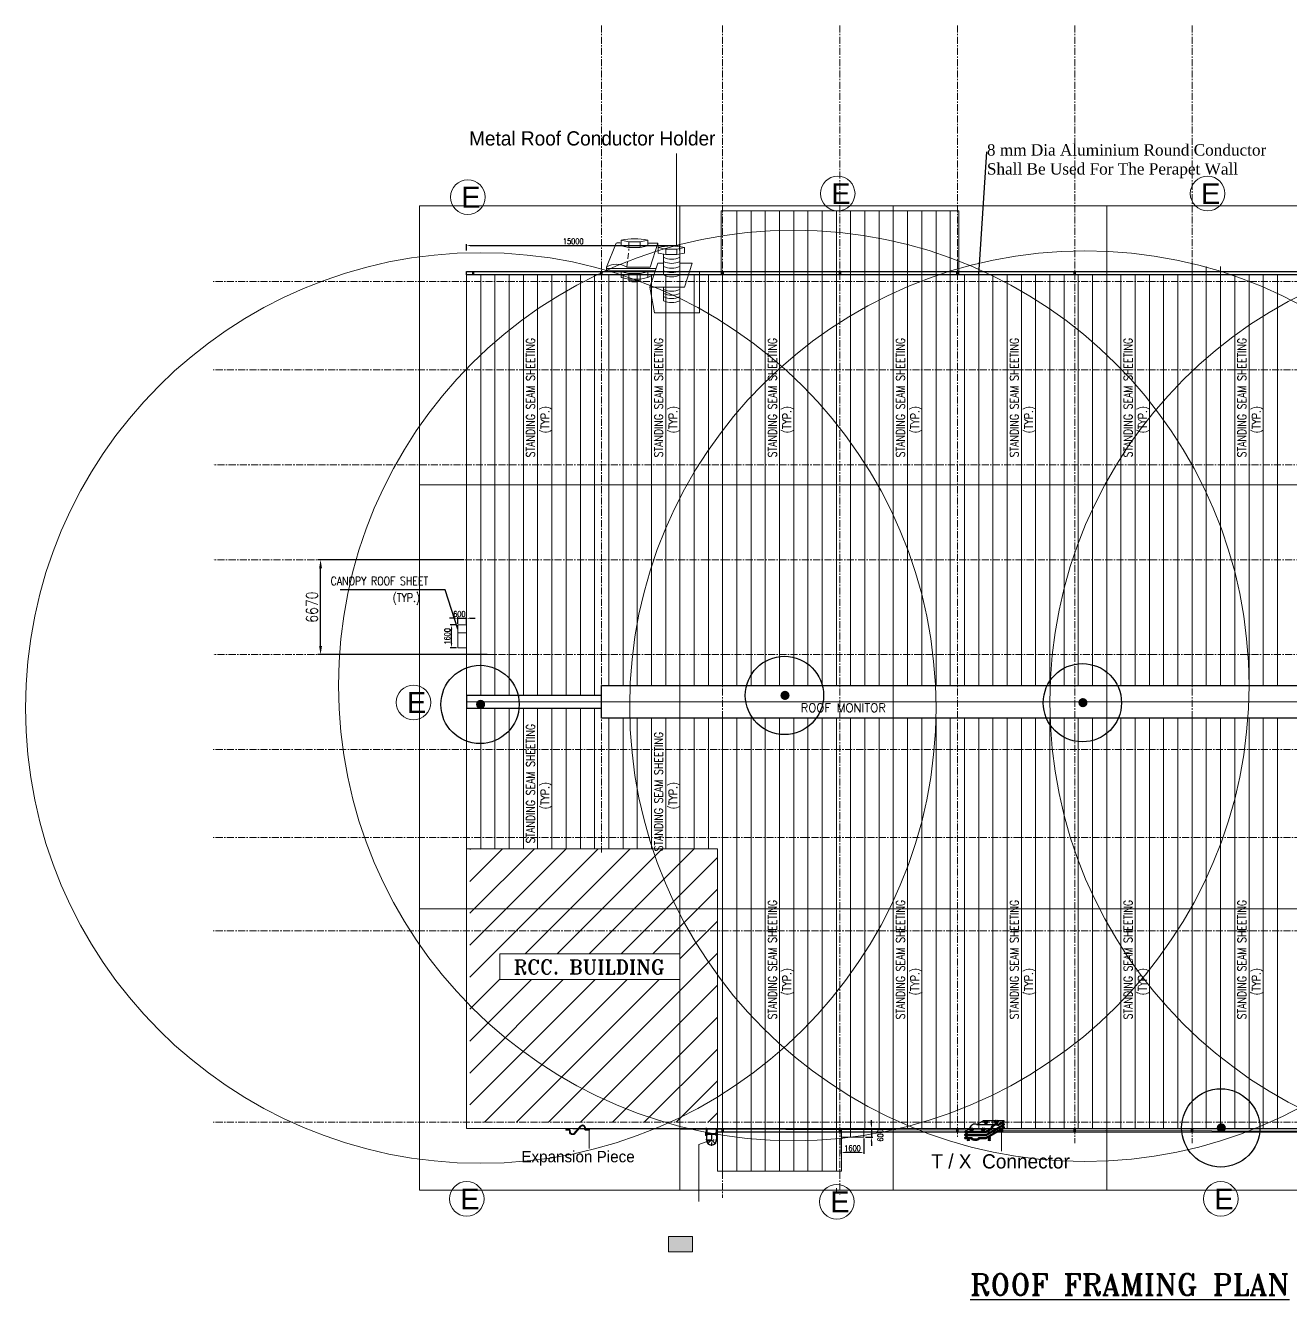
# Model space of a CAD drawing. Header units: millimetres. Extents: x 1007148 to 1143148, y 49250 to 138797.
# Drawn here: x 1007148 to 1096066, y 49250 to 138797 of the extents above; entities that cross this region are included whole.
import ezdxf
from ezdxf import colors
from ezdxf.entities.mleader import LeaderData, LeaderLine
from ezdxf.enums import TextEntityAlignment as Align
from ezdxf.math import Vec2, Vec3

# ---------------------------------------------------------------- set-up
doc = ezdxf.new("R2010")
doc.units = ezdxf.units.MM
doc.header["$LTSCALE"] = 790
doc.header["$MEASUREMENT"] = 0
doc.header["$PDMODE"] = 3
for name, pattern in [('CENTER', [2, 1.25, -0.25, 0.25, -0.25]), ('DASHED', [0.75, 0.5, -0.25]), ('Roof$0$CENTER', [2, 1.25, -0.25, 0.25, -0.25]), ('Roof$0$DASHED', [0.75, 0.5, -0.25]), ('Roof$0$HIDDEN', [0.375, 0.25, -0.125])]:
    doc.linetypes.add(name, pattern=pattern)
for name, color, linetype in [('A- Wall', 8, 'Continuous'), ('A-GRIDS', 8, 'CENTER'), ('BA-Hatch', 7, 'Continuous'), ('ha', 5, 'Continuous'), ('PIPE', 4, 'Continuous'), ('Roof$0$CEN', 252, 'Roof$0$CENTER'), ('Roof$0$DIM', 1, 'Continuous'), ('Roof$0$FLASHING', 1, 'Continuous'), ('Roof$0$ha', 5, 'Continuous'), ('Roof$0$TEXT', 7, 'Continuous'), ('STEEL', 4, 'Continuous'), ('text', 6, 'Continuous')]:
    doc.layers.add(name, color=color, linetype=linetype)
for name, color, linetype, lineweight in [('BRICK WALL', 41, 'Continuous', 15), ('CENTER', 8, 'CENTER', 9), ('HATCH', 8, 'Continuous', 9), ('HATECH', 140, 'Continuous', 9), ('Parapet', 240, 'Continuous', 0), ('Roof$0$A-ELEV-OTLN', 6, 'Continuous', 13), ('Roof$0$Ar-07--LEADER', 8, 'Continuous', 13), ('Roof$0$base plate', 1, 'Continuous', 15), ('Roof$0$PLINTH BEAM', 74, 'Continuous', 20), ('TEXT-2', 4, 'Continuous', 15)]:
    doc.layers.add(name, color=color, linetype=linetype, lineweight=lineweight)
doc.styles.add('Dim', font='arial.ttf')
doc.styles.add('ROMAND', font='romand.shx', dxfattribs={"height": 2.5})
doc.styles.add('ROMANS', font='romans.shx')
doc.styles.add('ROMANT', font='romant.shx', dxfattribs={"width": 0.75})
doc.styles.add('Roof$0$DIM FOR GRID', font='swissc.ttf')
doc.styles.add('T02', font='SIMPLEX.SHX', dxfattribs={"width": 0.8})
doc.dimstyles.new('DIM-200', dxfattribs={"dimscale": 200, "dimtxt": 2, "dimasz": 1.5, "dimexe": 0.5, "dimexo": 0.5, "dimgap": 0.5, "dimtad": 1, "dimdec": 0, "dimzin": 0, "dimdsep": 46, "dimtxsty": 'T02', "dimcen": 1, "dimclrd": 3, "dimclre": 3, "dimclrt": 2, "dimadec": 0, "dimazin": 0, "dimtfac": 1, "dimtdec": 0, "dimtmove": 2, "dimatfit": 3, "dimfxl": 1, "dimtolj": 1, "dimtzin": 0, "dimlwd": -1, "dimlwe": -1, "dimarcsym": 0})
doc.dimstyles.new('DIM-400', dxfattribs={"dimscale": 400, "dimtxt": 2, "dimasz": 1.5, "dimexe": 0.5, "dimexo": 0.5, "dimgap": 0.5, "dimtad": 1, "dimdec": 0, "dimzin": 0, "dimdsep": 46, "dimtxsty": 'T02', "dimcen": 1, "dimclrd": 3, "dimclre": 3, "dimclrt": 2, "dimadec": 0, "dimazin": 0, "dimtfac": 1, "dimtdec": 0, "dimtmove": 2, "dimatfit": 3, "dimfxl": 1, "dimtolj": 1, "dimtzin": 0, "dimlwd": -1, "dimlwe": -1, "dimarcsym": 0})
doc.dimstyles.new('Roof$0$DIM FOR GRID', dxfattribs={"dimtxt": 350, "dimasz": 250, "dimexe": 150, "dimexo": 25, "dimgap": 50, "dimtad": 1, "dimdec": 0, "dimzin": 0, "dimdsep": 46, "dimtxsty": 'Roof$0$DIM FOR GRID', "dimblk": 'Roof$0$_ArchTick', "dimcen": 500, "dimdle": 150, "dimclrd": 256, "dimclre": 256, "dimclrt": 7, "dimadec": 0, "dimazin": 0, "dimtfac": 1, "dimtdec": 0, "dimtofl": 0, "dimtmove": 0, "dimatfit": 3, "dimfxl": 1, "dimtolj": 1, "dimtzin": 0, "dimlwd": -1, "dimlwe": -1, "dimarcsym": 0})

# ---------------------------------------------------------------- blocks, each defined once
blk = doc.blocks.new('*D161')
at = {"color": 3, "transparency": 16777216}
for p, q in [((1037948, 101251), (1027688, 101251)), ((1027888, 95181), (1027888, 100651)), ((1039606, 94581), (1027688, 94581))]:
    blk.add_line(p, q, dxfattribs=at)
for points in [[(1027788, 100651), (1027988, 100651), (1027888, 101251)], [(1027788, 95181), (1027988, 95181), (1027888, 94581)]]:
    blk.add_solid(points, dxfattribs=at)
at = {"layer": 'DEFPOINTS', "color": 0, "transparency": 16777216}
for p in [(1027888, 101251), (1038148, 101251), (1039806, 94581)]:
    blk.add_point(p, dxfattribs=at)
at = {"color": 2, "transparency": 16777216, "insert": (1027288, 97916), "char_height": 800, "attachment_point": 5, "rotation": 90, "style": 'T02'}
blk.add_mtext('\\A1;6670', dxfattribs=at)
blk = doc.blocks.new('*D154')
at = {"color": 3, "transparency": 16777216}
for p, q in [((1037248, 97133), (1036948, 97133)), ((1037548, 96737), (1037548, 97233)), ((1037548, 97133), (1038148, 97133)), ((1038148, 96737), (1038148, 97233)), ((1038448, 97133), (1038748, 97133))]:
    blk.add_line(p, q, dxfattribs=at)
for points in [[(1037248, 97183), (1037248, 97083), (1037548, 97133)], [(1038448, 97183), (1038448, 97083), (1038148, 97133)]]:
    blk.add_solid(points, dxfattribs=at)
at = {"layer": 'DEFPOINTS', "color": 0, "transparency": 16777216}
for p in [(1038148, 97133), (1037548, 96637), (1038148, 96637)]:
    blk.add_point(p, dxfattribs=at)
at = {"color": 2, "transparency": 16777216, "insert": (1037649, 97428), "char_height": 400, "attachment_point": 5, "style": 'T02'}
blk.add_mtext('\\A1;600', dxfattribs=at)
blk = doc.blocks.new('*D155')
at = {"color": 3, "transparency": 16777216}
for p, q in [((1037448, 96661), (1036997, 96661)), ((1037097, 95361), (1037097, 96361)), ((1037448, 95061), (1036997, 95061))]:
    blk.add_line(p, q, dxfattribs=at)
for points in [[(1037047, 96361), (1037147, 96361), (1037097, 96661)], [(1037047, 95361), (1037147, 95361), (1037097, 95061)]]:
    blk.add_solid(points, dxfattribs=at)
at = {"layer": 'DEFPOINTS', "color": 0, "transparency": 16777216}
for p in [(1037097, 96661), (1037548, 96661), (1037548, 95061)]:
    blk.add_point(p, dxfattribs=at)
at = {"color": 2, "transparency": 16777216, "insert": (1036797, 95861), "char_height": 400, "attachment_point": 5, "rotation": 90, "style": 'T02'}
blk.add_mtext('\\A1;1600', dxfattribs=at)
blk = doc.blocks.new('*D156')
at = {"color": 3, "transparency": 16777216}
for p, q in [((1066608, 61561), (1066608, 61861)), ((1066233, 61261), (1066708, 61261)), ((1066608, 61261), (1066608, 60661)), ((1066183, 60661), (1066708, 60661)), ((1066608, 60361), (1066608, 60061))]:
    blk.add_line(p, q, dxfattribs=at)
for points in [[(1066558, 61561), (1066658, 61561), (1066608, 61261)], [(1066558, 60361), (1066658, 60361), (1066608, 60661)]]:
    blk.add_solid(points, dxfattribs=at)
at = {"layer": 'DEFPOINTS', "color": 0, "transparency": 16777216}
for p in [(1066133, 61261), (1066083, 60661), (1066608, 60661)]:
    blk.add_point(p, dxfattribs=at)
at = {"color": 2, "transparency": 16777216, "insert": (1067237, 60779), "char_height": 400, "attachment_point": 5, "rotation": 90, "style": 'T02'}
blk.add_mtext('\\A1;600', dxfattribs=at)
blk = doc.blocks.new('*D157')
at = {"color": 3, "transparency": 16777216}
for p, q in [((1064483, 60561), (1064483, 59485)), ((1066083, 60561), (1066083, 59485)), ((1065783, 59585), (1064783, 59585))]:
    blk.add_line(p, q, dxfattribs=at)
for points in [[(1064783, 59635), (1064783, 59535), (1064483, 59585)], [(1065783, 59635), (1065783, 59535), (1066083, 59585)]]:
    blk.add_solid(points, dxfattribs=at)
at = {"layer": 'DEFPOINTS', "color": 0, "transparency": 16777216}
for p in [(1064483, 60661), (1066083, 60661), (1064483, 59585)]:
    blk.add_point(p, dxfattribs=at)
at = {"color": 2, "transparency": 16777216, "insert": (1065283, 59885), "char_height": 400, "attachment_point": 5, "style": 'T02'}
blk.add_mtext('\\A1;1600', dxfattribs=at)
blk = doc.blocks.new('Roof$0$D')
at = {"layer": 'Roof$0$TEXT'}
for p, q in [((5821445, -7980919), (5821445, -7981069)), ((5821845, -7980919), (5821445, -7980919)), ((5821445, -7981069), (5821450, -7981069)), ((5821454, -7981065), (5821462, -7980939)), ((5821471, -7980931), (5821819, -7980931)), ((5821828, -7980939), (5821836, -7981065)), ((5821840, -7981069), (5821845, -7981069)), ((5821845, -7981069), (5821845, -7980919))]:
    blk.add_line(p, q, dxfattribs=at)
for centre, radius, start, end in [((5821450, -7981065), 4.5, 270, 356.56637), ((5821471, -7980940), 9, 90, 176.56637), ((5821819, -7980940), 9, 3.43363, 90), ((5821840, -7981065), 4.5, 183.43363, 270)]:
    blk.add_arc(centre, radius, start, end, dxfattribs=at)
blk = doc.blocks.new('Roof$0$RDTTT')
at = {"layer": 'Roof$0$FLASHING'}
for points in [[(3123614, -5545188), (3123621, -5545188), (3123621, -5545194)], [(3123633, -5545188), (3123626, -5545188), (3123626, -5545194)], [(3123663, -5545064), (3123663, -5545071), (3123669, -5545071)], [(3123663, -5545112), (3123663, -5545105), (3123669, -5545105)], [(3124308, -5545064), (3124308, -5545071), (3124303, -5545071)], [(3124308, -5545112), (3124308, -5545105), (3124303, -5545105)], [(3124339, -5545188), (3124346, -5545188), (3124346, -5545194)], [(3124358, -5545188), (3124351, -5545188), (3124351, -5545194)]]:
    blk.add_hatch(color=256, dxfattribs=at).paths.add_polyline_path(points)
at = {"layer": 'Roof$0$base plate'}
for points in [[(3123573, -5545203), (3123573, -5544973), (3123678, -5544973), (3123678, -5545203)], [(3124398, -5545203), (3124398, -5544973), (3124293, -5544973), (3124293, -5545203)]]:
    blk.add_lwpolyline(points, close=True, dxfattribs=at)
at = {"layer": 'Roof$0$CEN', "ltscale": 0.4}
for p, q in [((3123621, -5545513), (3124351, -5545513)), ((3123986, -5545513), (3123724, -5545775)), ((3123986, -5545063), (3123986, -5545833)), ((3123986, -5545513), (3124247, -5545775))]:
    blk.add_line(p, q, dxfattribs=at)
at = {"layer": 'Roof$0$DIM', "linetype": 'Roof$0$CENTER', "ltscale": 0.1}
for p, q in [((3123626, -5544732), (3123626, -5544982)), ((3124331, -5545088), (3123656, -5545088)), ((3124346, -5544732), (3124346, -5544982))]:
    blk.add_line(p, q, dxfattribs=at)
at = {"layer": 'Roof$0$FLASHING'}
for p, q in [((3123614, -5545188), (3123621, -5545194)), ((3123633, -5545188), (3123626, -5545194)), ((3123663, -5545064), (3123669, -5545071)), ((3123663, -5545112), (3123669, -5545105)), ((3124308, -5545064), (3124303, -5545071)), ((3124308, -5545112), (3124303, -5545105)), ((3124339, -5545188), (3124346, -5545194)), ((3124358, -5545188), (3124351, -5545194))]:
    blk.add_line(p, q, dxfattribs=at)
at = {"layer": 'Roof$0$ha'}
for p, q in [((3123661, -5544726), (3123591, -5544726)), ((3123591, -5544732), (3123591, -5544726)), ((3123661, -5544732), (3123591, -5544732)), ((3123661, -5544982), (3123591, -5544982)), ((3123591, -5544988), (3123591, -5544982)), ((3123661, -5544988), (3123591, -5544988)), ((3123661, -5544732), (3123661, -5544726)), ((3123661, -5544988), (3123661, -5544982)), ((3123663, -5545071), (3124308, -5545071)), ((3123663, -5545105), (3124308, -5545105)), ((3124311, -5544726), (3124381, -5544726)), ((3124311, -5544732), (3124311, -5544726)), ((3124311, -5544732), (3124381, -5544732)), ((3124311, -5544982), (3124381, -5544982)), ((3124311, -5544988), (3124311, -5544982)), ((3124311, -5544988), (3124381, -5544988)), ((3124381, -5544732), (3124381, -5544726)), ((3124381, -5544988), (3124381, -5544982))]:
    blk.add_line(p, q, dxfattribs=at)
at = {"layer": 'Roof$0$PLINTH BEAM'}
blk.add_line((3124371, -5544982), (3124371, -5544732), dxfattribs=at)
at = {"layer": 'Roof$0$TEXT'}
for p, q in [((3123601, -5544732), (3123601, -5544982)), ((3123616, -5545473), (3123616, -5545513)), ((3123616, -5545473), (3123621, -5545473)), ((3123616, -5545513), (3123621, -5545513)), ((3123621, -5545188), (3123621, -5545513)), ((3123626, -5545188), (3123626, -5545513)), ((3123651, -5544732), (3123651, -5544982)), ((3124321, -5544732), (3124321, -5544982)), ((3124346, -5545188), (3124346, -5545513)), ((3124351, -5545188), (3124351, -5545513)), ((3124356, -5545473), (3124351, -5545473)), ((3124356, -5545513), (3124351, -5545513)), ((3124356, -5545473), (3124356, -5545513)), ((3124371, -5544732), (3124371, -5544982)), ((3123966, -5545878), (3124006, -5545878)), ((3123966, -5545878), (3123966, -5545883)), ((3123966, -5545883), (3124006, -5545883)), ((3124006, -5545878), (3124006, -5545883))]:
    blk.add_line(p, q, dxfattribs=at)
at = {"layer": 'Roof$0$TEXT', "linetype": 'Roof$0$HIDDEN', "ltscale": 0.2}
for p, q in [((3123607, -5544732), (3123607, -5544982)), ((3123663, -5545074), (3124308, -5545074)), ((3123663, -5545102), (3124308, -5545102)), ((3124365, -5544732), (3124365, -5544982))]:
    blk.add_line(p, q, dxfattribs=at)
at = {"layer": 'Roof$0$TEXT', "color": 3}
for points in [[(3123710, -5545760), (3123738, -5545789), (3123742, -5545785), (3123714, -5545757)], [(3124262, -5545760), (3124233, -5545789), (3124230, -5545785), (3124258, -5545757)]]:
    blk.add_lwpolyline(points, close=True, dxfattribs=at)
at = {"layer": 'Roof$0$TEXT'}
for radius in [365, 360]:
    blk.add_arc((3123986, -5545513), radius, 180, 0, dxfattribs=at)
at = {"layer": 'Roof$0$PLINTH BEAM', "zscale": 0.5}
for p, xscale, yscale, rotation in [((7114123, -2634265), 0.5, 0.5, 270), ((-866151, -2634265), -0.5000000000000002, 0.5000000000000002, 90)]:
    blk.add_blockref('Roof$0$D', p, dxfattribs=dict(at, xscale=xscale, yscale=yscale, rotation=rotation))
blk = doc.blocks.new('Roof$0$_ArchTick')
at = {"color": 0, "linetype": 'ByBlock', "const_width": 0.15}
blk.add_lwpolyline([(-0.5, -0.5), (0.5, 0.5)], dxfattribs=at)
blk = doc.blocks.new('*D164')
at = {"color": 3, "transparency": 16777216}
for p, q in [((1038148, 122980), (1038148, 123428)), ((1038448, 123328), (1052848, 123328)), ((1053148, 122980), (1053148, 123428))]:
    blk.add_line(p, q, dxfattribs=at)
at = {"color": 3, "lineweight": 20, "transparency": 16777216}
for points in [[(1038448, 123378), (1038448, 123278), (1038148, 123328)], [(1052848, 123378), (1052848, 123278), (1053148, 123328)]]:
    blk.add_solid(points, dxfattribs=at)
at = {"layer": 'DEFPOINTS', "color": 0, "lineweight": 20, "transparency": 16777216}
for p in [(1038148, 122880), (1053148, 123328), (1053148, 122880)]:
    blk.add_point(p, dxfattribs=at)
at = {"color": 2, "lineweight": 20, "transparency": 16777216, "insert": (1045648, 123628), "char_height": 400, "attachment_point": 5, "style": 'T02'}
blk.add_mtext('\\A1;15000', dxfattribs=at)
blk = doc.blocks.new('A$C4573772E')
h = blk.add_hatch()
h.set_pattern_fill('ANSI31', color=6, scale=30)
h.set_pattern_definition([(45, (-8727540.428, 498316.0735), (-2.6516504294, 2.6516504294), [])])
edge = h.paths.add_edge_path()
edge.add_ellipse((124, 7), major_axis=(-45, 0), ratio=0.153494, start_angle=0, end_angle=360)
h = blk.add_hatch()
h.set_pattern_fill('ANSI31', color=6, scale=30)
h.set_pattern_definition([(45, (-8726794.951, 498316.0735), (-2.6516504294, 2.6516504294), [])])
edge = h.paths.add_edge_path()
edge.add_ellipse((870, 7), major_axis=(-45, 0), ratio=0.153494, start_angle=0, end_angle=360)
h = blk.add_hatch()
h.set_pattern_fill('ANSI31', color=6, scale=30)
h.set_pattern_definition([(45, (-8726366.9946, 498633.4335), (-2.6516504294, 2.6516504294), [])])
edge = h.paths.add_edge_path()
edge.add_ellipse((1298, 325), major_axis=(-45, 0), ratio=0.153494, start_angle=0, end_angle=360)
at = {"color": 6}
for points in [[(436, 571), (1057, 571)], [(440, 573), (649, 693)], [(711, 693), (649, 693)], [(732, 699), (717, 699), (686, 666), (717, 633), (732, 633)], [(686, 666), (686, 637)], [(686, 637), (717, 604), (777, 604), (807, 637)], [(717, 633), (717, 604)], [(732, 699), (732, 633)], [(732, 699), (747, 685), (761, 685), (761, 699)], [(732, 633), (747, 619), (761, 619), (761, 633)], [(761, 693), (739, 693)], [(750, 176), (1400, 551)], [(750, 109), (1400, 484)], [(761, 633), (777, 633), (807, 666), (777, 699), (761, 699)], [(761, 699), (761, 633)], [(777, 633), (777, 604)], [(1073, 693), (783, 693)], [(789, 236), (1400, 589)], [(807, 666), (807, 637)], [(1103, 709), (1087, 709), (1057, 676), (1087, 643), (1103, 643)], [(1057, 676), (1057, 647)], [(1057, 647), (1087, 614), (1148, 614), (1178, 647)], [(1062, 356), (1400, 551)], [(1087, 643), (1087, 614)], [(1103, 709), (1103, 643)], [(1103, 709), (1118, 695), (1132, 694), (1132, 709)], [(1103, 643), (1118, 628), (1132, 628), (1132, 643)], [(1132, 643), (1148, 643), (1178, 676), (1148, 709), (1132, 709)], [(1132, 709), (1132, 643)], [(1148, 643), (1148, 614)], [(1399, 693), (1162, 693)], [(1175, 527), (1399, 656)], [(1178, 676), (1178, 647)], [(1190, 573), (1399, 693)], [(1400, 589), (1283, 589)], [(1400, 484), (1283, 484)], [(1291, 526), (1400, 589)], [(1356, 526), (1400, 551)], [(1399, 656), (1399, 693)], [(1400, 589), (1400, 589)], [(1400, 589), (1400, 551)], [(1400, 484), (1400, 446)], [(0, 319), (152, 407)], [(0, 319), (275, 319), (750, 319)], [(0, 281), (0, 319)], [(0, 281), (495, 281), (750, 281)], [(0, 214), (117, 281)], [(0, 176), (0, 214)], [(0, 214), (281, 214)], [(0, 176), (255, 176)], [(0, 109), (117, 176)], [(0, 71), (0, 109)], [(0, 109), (255, 109)], [(0, 71), (223, 71)], [(79, 54), (94, 65), (132, 71)], [(79, 54), (169, 65)], [(79, 54), (94, 44)], [(79, 33), (94, 44), (154, 54)], [(79, 33), (169, 45)], [(79, 33), (94, 23)], [(79, 12), (94, 23), (154, 33)], [(79, 12), (169, 24)], [(79, 12), (83, 10)], [(85, 71), (94, 65)], [(94, 65), (132, 71)], [(94, 44), (154, 54)], [(94, 23), (154, 33)], [(160, 71), (169, 65), (154, 54)], [(154, 54), (169, 45), (154, 33)], [(154, 33), (169, 24), (155, 12)], [(193, 416), (163, 416)], [(222, 431), (206, 431), (176, 398), (206, 365), (222, 365)], [(176, 398), (176, 369)], [(176, 369), (206, 336), (266, 336), (297, 369)], [(206, 365), (206, 336)], [(222, 431), (222, 365)], [(222, 431), (236, 417), (251, 416), (251, 431)], [(222, 365), (236, 350), (251, 350), (251, 365)], [(251, 365), (266, 365), (297, 398), (266, 431), (251, 431)], [(251, 431), (251, 365)], [(255, 176), (750, 176)], [(266, 365), (266, 336)], [(610, 416), (280, 416)], [(281, 214), (750, 214)], [(297, 398), (297, 369)], [(495, 109), (750, 109)], [(527, 71), (750, 71)], [(640, 432), (624, 432), (594, 399), (624, 365), (640, 365)], [(594, 399), (594, 370)], [(594, 370), (624, 337), (685, 337), (715, 370)], [(624, 365), (624, 337)], [(640, 432), (640, 365)], [(640, 432), (654, 417), (669, 417), (669, 432)], [(640, 365), (654, 351), (669, 351), (669, 365)], [(669, 365), (685, 365), (715, 399), (685, 432), (669, 432)], [(669, 432), (669, 365)], [(685, 365), (685, 337)], [(913, 416), (699, 416)], [(715, 399), (715, 370)], [(750, 71), (1400, 446)], [(750, 319), (902, 407)], [(750, 281), (958, 401)], [(750, 281), (750, 319)], [(750, 214), (789, 236)], [(750, 176), (750, 214)], [(750, 71), (750, 109)], [(825, 96), (840, 107), (900, 116)], [(825, 96), (915, 107)], [(825, 96), (840, 86)], [(825, 75), (840, 86), (900, 95)], [(825, 75), (915, 86)], [(825, 75), (840, 65)], [(825, 54), (840, 65), (900, 75)], [(825, 54), (915, 65)], [(825, 54), (840, 44)], [(825, 33), (840, 44), (900, 54)], [(825, 33), (915, 45)], [(825, 33), (840, 23)], [(825, 12), (840, 23), (900, 33)], [(825, 12), (915, 24)], [(825, 12), (828, 10)], [(827, 115), (840, 107)], [(830, 117), (915, 128)], [(840, 107), (900, 116)], [(840, 86), (900, 95)], [(840, 65), (900, 75)], [(840, 44), (900, 54)], [(840, 23), (900, 33)], [(852, 130), (900, 137)], [(852, 130), (900, 137)], [(877, 144), (915, 149)], [(900, 158), (915, 149), (900, 137)], [(900, 137), (915, 128), (900, 116)], [(900, 116), (915, 107), (900, 95)], [(900, 95), (915, 86), (900, 75)], [(900, 75), (915, 65), (900, 54)], [(900, 54), (915, 45), (900, 33)], [(900, 33), (915, 24), (900, 12)], [(1244, 356), (1330, 406)], [(1253, 350), (1268, 362), (1328, 371)], [(1253, 350), (1343, 362)], [(1253, 350), (1268, 341)], [(1253, 329), (1343, 341)], [(1253, 329), (1268, 341)], [(1253, 329), (1260, 325)], [(1261, 366), (1268, 362)], [(1268, 362), (1328, 371)], [(1268, 341), (1328, 350)], [(1268, 341), (1328, 350)], [(1275, 374), (1343, 383)], [(1298, 387), (1328, 392)], [(1328, 392), (1343, 383), (1328, 371)], [(1328, 371), (1343, 362), (1328, 350)], [(1328, 350), (1343, 341), (1328, 330)]]:
    blk.add_lwpolyline(points, dxfattribs=at)
for centre, radius, start, end in [((434, 582), 11.4, 251.441, 302.3299), ((1174, 529), 3.05, 225.7216, 301.3332), ((1184, 583), 11.4, 251.441, 302.3299), ((134, 438), 36.6, 299.7556, 345.685), ((884, 438), 36.6, 299.7556, 345.685), ((947, 414), 16.8, 312.4099, 14.8182)]:
    blk.add_arc(centre, radius, start, end, dxfattribs=at)
for centre, major_axis, ratio, start_param, end_param in [((325, 458), (148, 75), 0.66889, 0.499465, 2.729967), ((1075, 459), (148, 75), 0.66889, 0.499465, 2.729967), ((1075, 459), (-108, -55), 0.602763, 3.383144, 6.08121)]:
    blk.add_ellipse(centre, major_axis=major_axis, ratio=ratio, start_param=start_param, end_param=end_param, dxfattribs=at)
for centre in [(124, 7), (870, 7), (1298, 325)]:
    blk.add_ellipse(centre, major_axis=(-45, 0), ratio=0.153494, dxfattribs=at)
at = {"color": 6, "extrusion": (0, 0, -1)}
blk.add_ellipse((375, 109), major_axis=(120, 0), ratio=0.5625, start_param=0, end_param=3.141593, dxfattribs=at)
at = {"color": 6}
for points, knots in [([(223, 71), (224, 70), (224, 69), (229, 61), (233, 56), (246, 41), (257, 33), (280, 19), (293, 14), (318, 7)], [0.281275, 0.281275, 0.281275, 0.281275, 0.311939, 0.311939, 0.467909, 0.467909, 0.774034, 0.774034, 1.974243, 1.974243, 1.974243, 1.974243]), ([(527, 71), (526, 70), (526, 69), (521, 61), (517, 56), (504, 41), (493, 33), (470, 19), (457, 14), (430, 6), (416, 3), (374, -2), (345, 0), (318, 7)], [0.281275, 0.281275, 0.281275, 0.281275, 0.311939, 0.311939, 0.467909, 0.467909, 0.774034, 0.774034, 1.080159, 1.080159, 1.386285, 1.386285, 1.974243, 1.974243, 1.974243, 1.974243])]:
    blk.add_open_spline(points, degree=3, knots=knots, dxfattribs=at)
blk = doc.blocks.new('A$C3DAC4DDF')
at = {"color": 4}
blk.add_line((395, 83), (395, 75), dxfattribs=at)
for points in [[(0, 83), (0, 75)], [(0, 83), (56, 83)], [(138, 16), (251, 148)], [(144, 10), (257, 142)], [(395, 75), (339, 75)]]:
    blk.add_lwpolyline(points, dxfattribs=at)
for points in [[(138, 16, -0.224872), (121, 8), (116, 8, -0.414214), (74, 50), (74, 65, 0.414214), (56, 83), (0, 83)], [(144, 11, -0.219351), (121, 0), (116, 0, -0.414214), (66, 50), (66, 65, 0.414214), (56, 75), (0, 75)], [(395, 83), (339, 83, -0.414214), (329, 93), (329, 108, 0.414214), (279, 158), (274, 158, 0.218815), (251, 148, 0.218815)], [(395, 75), (339, 75, -0.414214), (321, 93), (321, 108, 0.414214), (279, 150), (274, 150, 0.218823), (257, 142, 0.218823)]]:
    blk.add_lwpolyline(points, format="xyb", dxfattribs=at)

msp = doc.modelspace()

# ---------------------------------------------------------------- hatches: boundary and pattern name
at = {"layer": 'A- Wall'}
h = msp.add_hatch(color=1, dxfattribs=at)
h.dxf.hatch_style = 1
edge = h.paths.add_edge_path()
edge.add_arc((1039137.4, 91079.4), 322.2, 360, 720)
h = msp.add_hatch(color=1, dxfattribs=at)
h.dxf.hatch_style = 1
edge = h.paths.add_edge_path()
edge.add_arc((1060533.4, 91712.9), 322.2, 360, 720)
h = msp.add_hatch(color=1, dxfattribs=at)
h.dxf.hatch_style = 1
edge = h.paths.add_edge_path()
edge.add_arc((1081473.9, 91201.9), 322.2, 360, 720)
h = msp.add_hatch(color=1, dxfattribs=at)
h.dxf.hatch_style = 1
edge = h.paths.add_edge_path()
edge.add_arc((1091200.4, 61315.9), 322.2, 360, 720)
at = {"layer": 'BA-Hatch', "lineweight": 20, "true_color": 0xd4bdab}
h = msp.add_hatch(dxfattribs=at)
h.set_pattern_fill('ANSI32', color=9)
h.paths.add_polyline_path([(1054027, 53688), (1052333.5, 53688), (1052333.5, 52605), (1054027, 52605)])
at = {"layer": 'HATCH'}
h = msp.add_hatch(dxfattribs=at)
h.set_pattern_fill('ANSI31', color=3, scale=500)
h.set_pattern_definition([(45, (567413.7, 119549.6), (-1122.532, 1122.532), [])])
h.paths.add_polyline_path([(1055782.1, 80930.8), (1038378, 80930.8), (1038378, 75170.8), (1055782.1, 75170.8)])
h.paths.add_polyline_path([(1055782.1, 75170.8), (1038378, 75170.8), (1038378, 68550.8), (1055782.1, 68550.8)])
h.paths.add_polyline_path([(1053142.2, 73553.5), (1053142.2, 71740.6), (1040488.1, 71740.6), (1040488.1, 73553.5)], flags=16)
h.paths.add_polyline_path([(1055782.1, 68550.8), (1038378, 68550.8), (1038378, 61720.8), (1055782.1, 61720.8)])
h.paths.add_polyline_path([(1040594.7, 71871), (1052951.9, 71871), (1052951.9, 73371), (1040594.7, 73371)], flags=8)

# ---------------------------------------------------------------- linework, layer by layer
at = {"color": 0, "lineweight": 20}
for p, q in [((1052916.5, 123328), (1052916.5, 129787)), ((1049025.7, 123705.4), (1049025.7, 123311.7)), ((1049025.7, 123705.4), (1049567.4, 123595.9)), ((1049567.4, 123595.9), (1050348.2, 123595.9)), ((1049567.4, 123595.9), (1049567.4, 123202.2)), ((1050348.2, 123595.9), (1050891.8, 123705.4)), ((1050348.2, 123595.9), (1050348.2, 123202.2)), ((1050891.8, 123705.4), (1050891.8, 123311.7)), ((1047985.6, 121810), (1048655.5, 123497.1)), ((1049025.7, 123311.7), (1049567.4, 123202.2)), ((1049567.4, 123202.2), (1050348.2, 123202.2)), ((1050348.2, 123202.2), (1050891.8, 123311.7)), ((1051605.4, 123497.1), (1050891.8, 123497.1)), ((1051605.4, 123497.1), (1051053, 121810)), ((1051053, 121810), (1051605.4, 123497.1)), ((1051605.4, 123497.1), (1051610.5, 123194.7)), ((1051610.5, 123194.7), (1051610.5, 122801)), ((1051610.5, 123194.7), (1052152.2, 123085.2)), ((1051610.5, 122801), (1052152.2, 122691.5)), ((1051984.7, 122725.3), (1051984.7, 121260.8)), ((1052152.2, 123085.2), (1052933, 123085.2)), ((1052152.2, 123085.2), (1052152.2, 122691.5)), ((1052152.2, 122691.5), (1052933, 122691.5)), ((1052933, 123085.2), (1053476.6, 123194.7)), ((1052933, 123085.2), (1052933, 122691.5)), ((1052933, 122691.5), (1053476.6, 122801)), ((1053148, 122734.8), (1053148, 121260.8)), ((1053476.6, 123194.7), (1053476.6, 122801)), ((1047985.6, 121810), (1047985.6, 121563.1)), ((1051053, 121810), (1049407.3, 121810)), ((1049407.3, 121810), (1051053, 121810)), ((1051594.2, 122084), (1051041.8, 120396.8)), ((1051594.2, 122084), (1051041.8, 120396.8)), ((1051984.7, 122084), (1051594.2, 122084)), ((1054016.9, 122084), (1053148, 122084)), ((1054016.9, 122084), (1053464.5, 120396.8)), ((1053464.5, 120396.8), (1054016.9, 122084)), ((1047985.6, 121713), (1051472.7, 121713)), ((1047985.6, 121563.1), (1051423.6, 121563.1)), ((1047985.6, 121563.1), (1049206.4, 121563.1)), ((1049025.7, 121479), (1049206.4, 121563.1)), ((1049025.7, 121479), (1049025.7, 121085.3)), ((1049025.7, 121479), (1049567.4, 121369.5)), ((1049025.7, 121085.3), (1049567.4, 120975.8)), ((1049567.4, 121369.5), (1050348.2, 121369.5)), ((1049567.4, 121369.5), (1049567.4, 120975.8)), ((1049567.4, 120975.8), (1050348.2, 120975.8)), ((1049567.4, 120975.8), (1049567.4, 120801.9)), ((1050348.2, 121369.5), (1050891.8, 121479)), ((1050348.2, 121369.5), (1050348.2, 120975.8)), ((1050348.2, 120975.8), (1050891.8, 121085.3)), ((1050348.2, 120975.8), (1050348.2, 120801.9)), ((1050891.8, 121479), (1050891.8, 121563.1)), ((1050891.8, 121479), (1050891.8, 121085.3)), ((1050891.8, 121085.3), (1051323.4, 121302)), ((1051323.4, 121302), (1051338.1, 121302)), ((1054514.2, 121481.1), (1053819.5, 121481.1)), ((1054514.2, 118591), (1054514.2, 121481.1)), ((1051041.8, 120396.8), (1053464.5, 120396.8)), ((1051041.8, 120396.8), (1051353.2, 118591)), ((1051041.8, 120396.8), (1053464.5, 120396.8)), ((1051984.7, 120396.8), (1051984.7, 119453.4)), ((1053148, 120396.8), (1053148, 119453.4)), ((1051353.2, 118591), (1054514.2, 118591)), ((1046776.7, 61155.3, 0), (1046776.7, 59855, 0))]:
    msp.add_line(p, q, dxfattribs=at)
at = {"color": 3, "lineweight": 20}
for p, q in [((1053148, 126113), (1053148, 56937)), ((1068148, 126113), (1068148, 56937)), ((1083148, 126113), (1083148, 56937)), ((1064148, 121510.8), (1064148, 121862)), ((1038148, 121510.8), (1122148, 121510.8)), ((1038148, 61260.8), (1038148, 121510.8)), ((1038148, 121510.8), (1038148, 106510.8)), ((1038148, 121510.8), (1053148, 121510.8)), ((1038148, 121510.8), (1064148, 121510.8)), ((1053148, 121510.8), (1068148, 121510.8)), ((1053148, 121510.8), (1068148, 121510.8)), ((1058148, 121510.8), (1078148, 121510.8)), ((1064148, 121510.8), (1090148, 121510.8)), ((1068148, 121510.8), (1083148, 121510.8)), ((1068148, 121510.8), (1083148, 121510.8)), ((1078148, 121510.8), (1098148, 121510.8)), ((1083148, 121510.8), (1098148, 121510.8)), ((1083148, 121510.8), (1098148, 121510.8)), ((1090148, 121260.8), (1116148, 121260.8)), ((1034847.5, 106510.8), (1127782, 106510.8)), ((1038148, 91260.8), (1122148, 91260.8)), ((1034847.5, 76720.8), (1127782, 76720.8)), ((1038148, 61720.8), (1038148, 76720.8)), ((1122148, 61010.8), (1038148, 61260.8)), ((1064162, 57084.5, 0), (1064162, 56737.7, 0))]:
    msp.add_line(p, q, dxfattribs=at)
at = {"color": 0, "linetype": 'DASHED', "lineweight": 20}
msp.add_line((1049407.3, 121810), (1049567.4, 123096.1), dxfattribs=at)
at = {"color": 30, "lineweight": 20, "true_color": 0xf26722}
msp.add_lwpolyline([(1034847.5, 126113), (1127782, 126113), (1127782, 56937), (1034847.5, 56937)], close=True, dxfattribs=at)
at = {"color": 4}
msp.add_lwpolyline([(1047628, 92412.5), (1113898, 92412.5), (1113898, 90109.2), (1047628, 90109.2)], close=True, dxfattribs=at)
at = {"color": 7}
msp.add_lwpolyline([(1047628, 91696.3), (1038148, 91696.3), (1038148, 90825.3), (1047628, 90825.3)], close=True, dxfattribs=at)
at = {"color": 0, "lineweight": 20}
msp.add_lwpolyline([(1052333.5, 53688), (1054027, 53688), (1054027, 52605), (1052333.5, 52605)], close=True, dxfattribs=at)
for centre in [(1061148, 92412.5), (1039148, 90825.3), (1081617.5, 90960.5, 0), (1111148, 91260.8)]:
    msp.add_circle(centre, 32000, dxfattribs=at)
at = {"color": 1}
for centre in [(1060495, 91708.5, 0), (1039099, 91075, 0), (1081435.5, 91197.5, 0), (1091162, 61311.5, 0)]:
    msp.add_circle(centre, 2750, dxfattribs=at)
at = {"color": 0, "lineweight": 20}
for centre, radius, start, end in [((1049958.8, 119545.8), 4262.9, 77.357322, 102.642678), ((1048840.6, 122957.1), 570.9, 71.082866, 108.917134), ((1052543.5, 119035.1), 4262.9, 77.357322, 102.642678), ((1048696.5, 120688.9), 1327.4, 57.62129, 122.37871), ((1052566.4, 123760.9), 1387.6, 245.218013, 294.781987), ((1052566.4, 123461.1), 1387.6, 245.218013, 294.781987), ((1052566.4, 123127.2), 1387.6, 245.218013, 294.781987), ((1049957.8, 123577.9), 2718, 261.741419, 278.258581), ((1052566.4, 122820.7), 1387.6, 245.218013, 294.781987), ((1052566.4, 122520.7), 1387.6, 245.218013, 294.781987), ((1049957.8, 123491.7), 2718, 261.741419, 278.258581), ((1052566.4, 121507.2), 1387.6, 245.218013, 294.781987), ((1052566.4, 121230.1), 1387.6, 245.218013, 294.781987), ((1052566.4, 120996.3), 1387.6, 245.218013, 294.781987), ((1052566.4, 120713.3), 1387.6, 245.218013, 294.781987)]:
    msp.add_arc(centre, radius, start, end, dxfattribs=at)
at = {"layer": 'BRICK WALL', "color": 1}
for q in [(1038148, 80930.8), (1055782.1, 61260.8)]:
    msp.add_line((1055782.1, 80930.8), q, dxfattribs=at)
for points in [[(1056048, 125760.8), (1072748, 125760.8), (1072748, 121260.8), (1056048, 121260.8)], [(1056048, 125760.8), (1072748, 125760.8), (1072748, 121260.8), (1056048, 121260.8)], [(1038148, 121260.8), (1122148, 121260.8), (1122148, 61260.8), (1038148, 61260.8)], [(1037548, 95060.8), (1037548, 96660.8), (1038148, 96660.8), (1038148, 95060.8)], [(1055782.1, 61260.8), (1064498, 61260.8), (1064498, 58260.8), (1055782.1, 58260.8)], [(1055782.1, 61260.8), (1064498, 61260.8), (1064498, 58260.8), (1055782.1, 58260.8)], [(1064483.2, 61260.8), (1066083.2, 61260.8), (1066083.2, 60660.8), (1064483.2, 60660.8)]]:
    msp.add_lwpolyline(points, close=True, dxfattribs=at)
at = {"layer": 'CENTER', "ltscale": 0.5}
for p, q in [((1047628, 138796.5), (1047628, 80667.8)), ((1056148, 138796.5), (1056148.1, 56388.1)), ((1064398, 138796.5), (1064398, 56602.7)), ((1072648, 138796.5), (1072648, 60660.8)), ((1080898, 138796.5), (1080898, 60242.4)), ((1089148, 138796.5), (1089148, 60242.4)), ((1122919.6, 120800.8), (1020333.2, 120800.8)), ((1122919.6, 114590.8), (1020333.2, 114590.8)), ((1127782.1, 107920.8), (1020333.2, 107920.8)), ((1127782.1, 101250.8), (1020333.2, 101250.8)), ((1127782.1, 94580.8), (1020333.2, 94580.8)), ((1122919.6, 87910.8), (1020333.2, 87910.8)), ((1122919.6, 81730.8), (1020333.2, 81730.8)), ((1122919.6, 75170.8), (1020333.2, 75170.8)), ((1122919.6, 61720.8), (1020333.2, 61720.8))]:
    msp.add_line(p, q, dxfattribs=at)
at = {"layer": 'CENTER', "color": 4, "ltscale": 0.5}
msp.add_line((1038148, 91260.8), (1122437.2, 91260.8), dxfattribs=at)
at = {"layer": 'ha', "color": 40}
for points in [[(1038148, 121510.8), (1122148, 121510.8), (1122148, 121260.8), (1038148, 121260.8)], [(1055782.1, 61260.8), (1122148, 61260.8), (1122148, 61010.8), (1055782.1, 61010.8)]]:
    msp.add_lwpolyline(points, close=True, dxfattribs=at)
at = {"layer": 'HATECH'}
for p, q in [((1057148, 92412.5), (1057148, 125760.8)), ((1058148, 92412.5), (1058148, 125760.8)), ((1059148, 92412.5), (1059148, 125760.8)), ((1060148, 92412.5), (1060148, 125760.8)), ((1061148, 92412.5), (1061148, 125760.8)), ((1062148, 92412.5), (1062148, 125760.8)), ((1063148, 92412.5), (1063148, 125760.8)), ((1064148, 92412.5), (1064148, 125760.8)), ((1065148, 92412.5), (1065148, 125760.8)), ((1066148, 92412.5), (1066148, 125760.8)), ((1067148, 92412.5), (1067148, 125760.8)), ((1068148, 92412.5), (1068148, 125760.8)), ((1069148, 92412.5), (1069148, 125760.8)), ((1070148, 92412.5), (1070148, 125760.8)), ((1071148, 92412.5), (1071148, 125760.8)), ((1072148, 92412.5), (1072148, 125760.8)), ((1089148, 92412.5), (1089148, 122260.8)), ((1090148, 92412.5), (1090148, 121860.8)), ((1091148, 92412.5), (1091148, 121860.8)), ((1039148, 91696.3), (1039148, 121260.8)), ((1040148, 91696.3), (1040148, 121260.8)), ((1041148, 91696.3), (1041148, 121260.8)), ((1042148, 91696.3), (1042148, 121260.8)), ((1043148, 91696.3), (1043148, 121260.8)), ((1044148, 91696.3), (1044148, 121260.8)), ((1045148, 91696.3), (1045148, 121260.8)), ((1046148, 91696.3), (1046148, 121260.8)), ((1047148, 91696.3), (1047148, 121260.8)), ((1048148, 92412.5), (1048148, 121260.8)), ((1049148, 92412.5), (1049148, 121260.8)), ((1050148, 92412.5), (1050148, 121260.8)), ((1051148, 92412.5), (1051148, 121260.8)), ((1052148, 92412.5), (1052148, 121260.8)), ((1053148, 92412.5), (1053148, 121260.8)), ((1054148, 92412.5), (1054148, 121260.8)), ((1055148, 92412.5), (1055148, 121260.8)), ((1056148, 92412.5), (1056148, 121260.8)), ((1073148, 92412.5), (1073148, 121260.8)), ((1074148, 92412.5), (1074148, 121260.8)), ((1075148, 92412.5), (1075148, 121260.8)), ((1076148, 92412.5), (1076148, 121260.8)), ((1077148, 92412.5), (1077148, 121260.8)), ((1078148, 92412.5), (1078148, 121260.8)), ((1079148, 92412.5), (1079148, 121260.8)), ((1080148, 92412.5), (1080148, 121260.8)), ((1081148, 92412.5), (1081148, 121260.8)), ((1082148, 92412.5), (1082148, 121260.8)), ((1083148, 92412.5), (1083148, 121260.8)), ((1084148, 92412.5), (1084148, 121260.8)), ((1085148, 92412.5), (1085148, 121260.8)), ((1086148, 92412.5), (1086148, 121260.8)), ((1087148, 92412.5), (1087148, 121260.8)), ((1088148, 92412.5), (1088148, 121260.8)), ((1092148, 92412.5), (1092148, 121260.8)), ((1093148, 92412.5), (1093148, 121260.8)), ((1094148, 92412.5), (1094148, 121260.8)), ((1095148, 92412.5), (1095148, 121260.8)), ((1038148, 96110.8), (1037548, 96110.8)), ((1039148, 90825.3), (1039148, 80930.8)), ((1040148, 90825.3), (1040148, 80930.8)), ((1041148, 90825.3), (1041148, 80930.8)), ((1042148, 90825.3), (1042148, 80930.8)), ((1043148, 90825.3), (1043148, 80930.8)), ((1044148, 90825.3), (1044148, 80930.8)), ((1045148, 90825.3), (1045148, 80930.8)), ((1046148, 90825.3), (1046148, 80930.8)), ((1047148, 90825.3), (1047148, 80930.8)), ((1048148, 90109.2), (1048148, 80930.8)), ((1049148, 90109.2), (1049148, 80930.8)), ((1050148, 90109.2), (1050148, 80930.8)), ((1051148, 90109.2), (1051148, 80930.8)), ((1052148, 90109.2), (1052148, 80930.8)), ((1053148, 90109.2), (1053148, 80930.8)), ((1054148, 90109.2), (1054148, 80930.8)), ((1055148, 90109.2), (1055148, 80930.8)), ((1056148, 90109.2), (1056148, 58260.8)), ((1057148, 90109.2), (1057148, 58260.8)), ((1058148, 90109.2), (1058148, 58260.8)), ((1059148, 90109.2), (1059148, 58260.8)), ((1060148, 90109.2), (1060148, 58260.8)), ((1061148, 90109.2), (1061148, 58260.8)), ((1062148, 90109.2), (1062148, 58260.8)), ((1063148, 90109.2), (1063148, 58260.8)), ((1064148, 90109.2), (1064148, 58260.8)), ((1065148, 90109.2), (1065148, 60660.8)), ((1066148, 90109.2), (1066148, 61260.8)), ((1067148, 90109.2), (1067148, 61260.8)), ((1068148, 90109.2), (1068148, 61260.8)), ((1069148, 90109.2), (1069148, 61260.8)), ((1070148, 90109.2), (1070148, 61260.8)), ((1071148, 90109.2), (1071148, 61260.8)), ((1072148, 90109.2), (1072148, 61260.8)), ((1073148, 90109.2), (1073148, 61260.8)), ((1074148, 90109.2), (1074148, 61260.8)), ((1075148, 90109.2), (1075148, 61260.8)), ((1076148, 90109.2), (1076148, 61260.8)), ((1077148, 90109.2), (1077148, 61260.8)), ((1078148, 90109.2), (1078148, 61260.8)), ((1079148, 90109.2), (1079148, 61260.8)), ((1080148, 90109.2), (1080148, 61260.8)), ((1081148, 90109.2), (1081148, 61260.8)), ((1082148, 90109.2), (1082148, 61260.8)), ((1083148, 90109.2), (1083148, 61260.8)), ((1084148, 90109.2), (1084148, 61260.8)), ((1085148, 90109.2), (1085148, 61260.8)), ((1086148, 90109.2), (1086148, 61260.8)), ((1087148, 90109.2), (1087148, 61260.8)), ((1088148, 90109.2), (1088148, 61260.8)), ((1089148, 90109.2), (1089148, 61260.8)), ((1090148, 90109.2), (1090148, 61260.8)), ((1091148, 90109.2), (1091148, 61260.8)), ((1092148, 90109.2), (1092148, 61260.8)), ((1093148, 90109.2), (1093148, 61260.8)), ((1094148, 90109.2), (1094148, 61260.8)), ((1095148, 90109.2), (1095148, 61260.8))]:
    msp.add_line(p, q, dxfattribs=at)
at = {"layer": 'Parapet', "color": 0, "linetype": 'Continuous', "lineweight": 20, "ltscale": 10000000.0}
msp.add_line((1075746.5, 61073.2, 0), (1075746.5, 59672, 0), dxfattribs=at)
at = {"layer": 'Parapet', "color": 3, "linetype": 'Continuous', "lineweight": 20, "ltscale": 10000000.0}
for centre in [(1064238.3, 126984.8), (1090238.3, 126984.8), (1038238.3, 126734.8), (1034420.8, 91217.3), (1038162, 56322), (1064176, 56122.7, 0), (1091162, 56322)]:
    msp.add_circle(centre, 1216.3, dxfattribs=at)
at = {"layer": 'PIPE'}
for points in [[(1038563, 121330.8), (1038673, 121330.8), (1038673, 121440.8), (1038563, 121440.8)], [(1047573, 121330.8), (1047683, 121330.8), (1047683, 121440.8), (1047573, 121440.8)], [(1056093, 121330.8), (1056203, 121330.8), (1056203, 121440.8), (1056093, 121440.8)], [(1064343, 121330.8), (1064453, 121330.8), (1064453, 121440.8), (1064343, 121440.8)], [(1072593, 121330.8), (1072703, 121330.8), (1072703, 121440.8), (1072593, 121440.8)], [(1080843, 121330.8), (1080953, 121330.8), (1080953, 121440.8), (1080843, 121440.8)], [(1056093, 61080.8), (1056203, 61080.8), (1056203, 61190.8), (1056093, 61190.8)], [(1064343, 61080.8), (1064453, 61080.8), (1064453, 61190.8), (1064343, 61190.8)], [(1072593, 61080.8), (1072703, 61080.8), (1072703, 61190.8), (1072593, 61190.8)], [(1080843, 61080.8), (1080953, 61080.8), (1080953, 61190.8), (1080843, 61190.8)], [(1089093, 61080.8), (1089203, 61080.8), (1089203, 61190.8), (1089093, 61190.8)]]:
    msp.add_lwpolyline(points, close=True, dxfattribs=at)
at = {"layer": 'TEXT-2', "color": 252, "true_color": 0x939598}
msp.add_lwpolyline([(1053142.2, 73553.5), (1040488.1, 73553.5), (1040488.1, 71740.6), (1053142.2, 71740.6)], close=True, dxfattribs=at)

# ---------------------------------------------------------------- block references
at = {"xscale": 1.984731103541045, "yscale": 1.984731103541045, "zscale": 1.984731103541045}
msp.add_blockref('A$C4573772E', (1073171, 60429.1, 0), dxfattribs=at)
at = {"color": 2, "xscale": 4.177725410022912, "yscale": 4.177725410022912, "zscale": 4.177725410022912}
msp.add_blockref('A$C3DAC4DDF', (1045126.5, 60842, 0), dxfattribs=at)
at = {"layer": 'Roof$0$A-ELEV-OTLN', "linetype": 'Continuous'}
msp.add_blockref('Roof$0$RDTTT', (-2068616.2, 5605986.8), dxfattribs=at)

# ---------------------------------------------------------------- texts
at = {"color": 5, "lineweight": 200, "attachment_point": 1}
for s, heights, insert, char_height in [('{\\C0;Metal Roof Conductor Holder}', [-1000], (1038329, 131361), 1000), ('{\\C0;Expansion Piece  }', [-1066.7], (1042001, 59695.1, 0), 800), ('{\\C0;T / X  Connector}', [-1000], (1070819.5, 59461.1, 0), 1000)]:
    msp.add_mtext_dynamic_manual_height_columns(s, width=30420.568, gutter_width=12.5, heights=heights, dxfattribs=dict(at, insert=insert, char_height=char_height))
at = {"layer": 'Parapet', "color": 3, "linetype": 'Continuous', "lineweight": 20, "ltscale": 10000000.0, "char_height": 1456.8, "attachment_point": 1, "style": 'Dim'}
for insert in [(1037778, 127457.4), (1063778, 127707.4), (1089778, 127707.4), (1033960.5, 91939.9), (1037701.7, 57044.5), (1063715.6, 56845.2, 0), (1090701.7, 57044.5)]:
    msp.add_mtext_dynamic_manual_height_columns('E', width=233.08, gutter_width=3350.5, heights=[-1456.8], dxfattribs=dict(at, insert=insert))
at = {"layer": 'STEEL', "color": 6, "style": 'ROMAND'}
msp.add_text('ROOF MONITOR', height=596.495, dxfattribs=at).set_placement((1061640.7, 90539.8))
at = {"layer": 'text', "linetype": 'Continuous', "style": 'ROMANS', "width": 0.8}
for s, p in [('STANDING SEAM SHEETING', (1042950.2, 108442.3, 0)), ('STANDING SEAM SHEETING', (1051950.2, 108442.3, 0)), ('STANDING SEAM SHEETING', (1059950.2, 108442.3, 0)), ('STANDING SEAM SHEETING', (1068950.2, 108442.3, 0)), ('STANDING SEAM SHEETING', (1076950.2, 108442.3, 0)), ('STANDING SEAM SHEETING', (1084950.2, 108442.3, 0)), ('STANDING SEAM SHEETING', (1092950.2, 108442.3, 0)), ('(TYP.)', (1043964.7, 110133.2)), ('(TYP.)', (1052964.7, 110133.2)), ('(TYP.)', (1060964.7, 110133.2)), ('(TYP.)', (1069964.7, 110133.2)), ('(TYP.)', (1077964.7, 110133.2)), ('(TYP.)', (1085964.7, 110133.2)), ('(TYP.)', (1093964.7, 110133.2)), ('STANDING SEAM SHEETING', (1042950.2, 81312.1, 0)), ('STANDING SEAM SHEETING', (1051950.2, 80747.5, 0)), ('(TYP.)', (1043964.7, 83708.1)), ('(TYP.)', (1052964.7, 83708.1)), ('STANDING SEAM SHEETING', (1059950.2, 68941, 0)), ('STANDING SEAM SHEETING', (1068950.2, 68941, 0)), ('STANDING SEAM SHEETING', (1076950.2, 68941, 0)), ('STANDING SEAM SHEETING', (1084950.2, 68941, 0)), ('STANDING SEAM SHEETING', (1092950.2, 68941, 0)), ('(TYP.)', (1060964.7, 70632)), ('(TYP.)', (1069964.7, 70632)), ('(TYP.)', (1077964.7, 70632)), ('(TYP.)', (1085964.7, 70632)), ('(TYP.)', (1093964.7, 70632))]:
    msp.add_text(s, height=600, rotation=90, dxfattribs=at).set_placement(p)
for s, p in [('CANOPY ROOF SHEET', (1028598.4, 99449.3, 0)), ('(TYP.)', (1032964, 98277.9))]:
    msp.add_text(s, height=600, dxfattribs=at).set_placement(p)
at = {"layer": 'text', "style": 'ROMANT'}
msp.add_text('%%UROOF FRAMING PLAN', height=1500, dxfattribs=at).set_placement((1073547.5, 49550.2))
at = {"layer": 'TEXT-2', "style": 'ROMANT'}
msp.add_text('RCC. BUILDING', height=1000, dxfattribs=at).set_placement((1046773.3, 72621), align=Align.MIDDLE_CENTER)

# ---------------------------------------------------------------- dimensions: what is measured, and where the dimension line sits
at = {"color": 0, "lineweight": 20}
dim = msp.add_linear_dim(base=(1053148, 123328), p1=(1038148, 122879.8), p2=(1053148, 122879.8), dimstyle='DIM-200', override={"dimfxl": 1.5, "dimarcsym": 1}, dxfattribs=at)
dim.commit()
dim.dimension.update_dxf_attribs({"geometry": '*D164', "text_midpoint": (1045648, 123628)})
dim = msp.add_linear_dim(base=(1027888.4, 101250.8), p1=(1039806, 94580.8), p2=(1038148, 101250.8), angle=90, dimstyle='DIM-400')
dim.commit()
dim.dimension.update_dxf_attribs({"geometry": '*D161', "text_midpoint": (1027288.4, 97915.8)})
at = {"color": 7}
dim = msp.add_linear_dim(base=(1038148, 97133.2), p1=(1037548, 96637.1), p2=(1038148, 96637.1), dimstyle='DIM-200', override={"dimarcsym": 1}, dxfattribs=at)
dim.commit()
dim.dimension.update_dxf_attribs({"geometry": '*D154', "text_midpoint": (1037648.5, 97428.2), "dimtype": 160})
dim = msp.add_linear_dim(base=(1037096.8, 96660.8), p1=(1037548, 95060.8), p2=(1037548, 96660.8), angle=90, dimstyle='DIM-200', override={"dimarcsym": 1}, dxfattribs=at)
dim.commit()
dim.dimension.update_dxf_attribs({"geometry": '*D155', "text_midpoint": (1036796.8, 95860.8)})
dim = msp.add_linear_dim(base=(1066608.3, 60660.8), p1=(1066133.2, 61260.8), p2=(1066083.2, 60660.8), angle=90, dimstyle='DIM-200', override={"dimarcsym": 1}, dxfattribs=at)
dim.commit()
dim.dimension.update_dxf_attribs({"geometry": '*D156', "text_midpoint": (1067236.9, 60778.5), "dimtype": 160})
dim = msp.add_linear_dim(base=(1064483.2, 59585.3), p1=(1066083.2, 60660.8), p2=(1064483.2, 60660.8), dimstyle='DIM-200', override={"dimarcsym": 1}, dxfattribs=at)
dim.commit()
dim.dimension.update_dxf_attribs({"geometry": '*D157', "text_midpoint": (1065283.2, 59885.3)})

# ---------------------------------------------------------------- leaders
msp.add_leader([(1037548, 96373.2), (1036637, 99137.5), (1029271.9, 99137.5)], dimstyle='DIM-200', override={"dimgap": 0.5, "dimtad": 0, "dimarcsym": 1}, dxfattribs=at)
at = {"layer": 'A-GRIDS', "color": 0, "linetype": 'ByBlock', "lineweight": -2}
ml = msp.add_multileader_mtext('Standard', dxfattribs=at)
ml.set_content('{\\fTimes New Roman|b0|i0|c0|p18;\\C0;8 mm Dia Aluminium Round Conductor\\PShall Be Used For The Perapet Wall }', color=1)
ml.set_leader_properties()
ml.build(insert=Vec2(0, 0))
ml.multileader.update_dxf_attribs({"text_right_attachment_type": 6, "dogleg_length": 0.36, "arrow_head_size": 0.219})
ctx = ml.context
ctx.base_point, ctx.char_height, ctx.arrow_head_size, ctx.landing_gap_size, ctx.plane_origin = Vec3(1074725.9, 129925.7, 0), 800, 0.219, 0.11, Vec3(784965.5, 249796.8, 0)
ctx.right_attachment = 6
notes = []
notes.append((ctx, [(0, (1, 1, 0), (1074725.5, 129925.7, 0), (1, 0), 0.438, [(0, [(1074148, 121260.8, 0)], 0, [])])]))
ctx.mtext.insert, ctx.mtext.flow_direction = Vec3(1074726, 130452, 0), 5
at = {"layer": 'Roof$0$Ar-07--LEADER', "linetype": 'Roof$0$DASHED', "ltscale": 15}
msp.add_leader([(1055369.6, 60473.8, 0), (1054482.6, 60146.3, 0), (1054482.6, 56135.9, 0)], dimstyle='Roof$0$DIM FOR GRID', override={"dimasz": 300}, dxfattribs=at)
for ctx, leaders in notes:
    for number, flags, end, landing, length, lines in leaders:
        leader = LeaderData()
        leader.index, (leader.has_last_leader_line, leader.has_dogleg_vector, leader.attachment_direction) = number, flags
        leader.last_leader_point, leader.dogleg_vector, leader.dogleg_length = Vec3(end), Vec3(landing), length
        for number, points, colour, breaks in lines:
            line = LeaderLine()
            line.index, line.vertices, line.color, line.breaks = number, Vec3.list(points), colors.encode_raw_color(colour), breaks
            leader.lines.append(line)
        ctx.leaders.append(leader)

doc.saveas('drawing.dxf')
